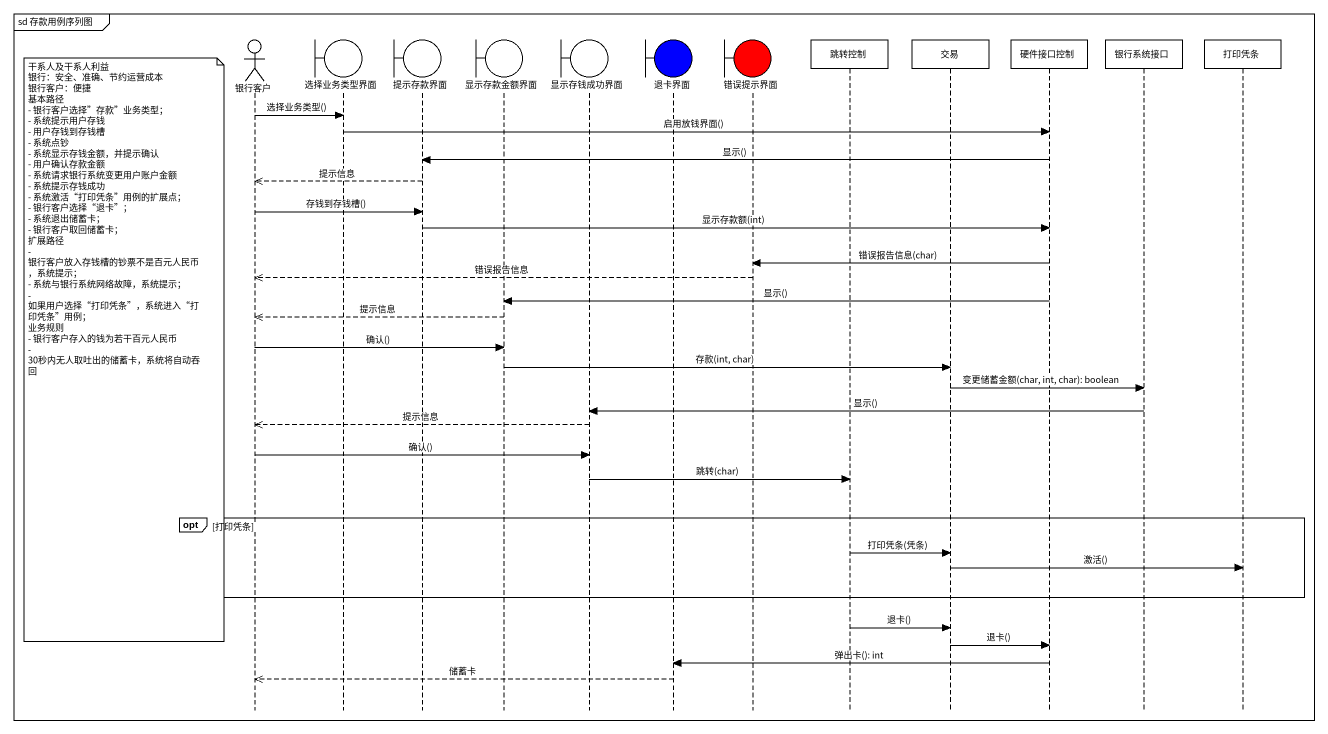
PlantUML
@startuml
mainframe sd 存款用例序列图
hide footbox
actor 银行客户
boundary 选择业务类型界面
boundary 提示存款界面
boundary 显示存款金额界面
boundary 显示存钱成功界面
boundary 退卡界面 #0000FF
boundary 错误提示界面 #FF0000
participant 跳转控制
participant 交易
participant 硬件接口控制
participant 银行系统接口
participant 打印凭条

银行客户 -> 选择业务类型界面 : 选择业务类型()
选择业务类型界面 -> 硬件接口控制 : 启用放钱界面()
硬件接口控制 -> 提示存款界面 : 显示()
提示存款界面 -->> 银行客户 : 提示信息
银行客户 -> 提示存款界面 : 存钱到存钱槽()
提示存款界面 -> 硬件接口控制 : 显示存款额(int)
硬件接口控制 -> 错误提示界面 : 错误报告信息(char)
错误提示界面 -->> 银行客户 : 错误报告信息
硬件接口控制 -> 显示存款金额界面 : 显示()
显示存款金额界面 -->> 银行客户 : 提示信息
银行客户 -> 显示存款金额界面 : 确认()
note left of 银行客户
  干系人及干系人利益
  银行：安全、准确、节约运营成本
  银行客户：便捷
  基本路径
  - 银行客户选择”存款”业务类型；
  - 系统提示用户存钱
  - 用户存钱到存钱槽
  - 系统点钞
  - 系统显示存钱金额，并提示确认
  - 用户确认存款金额
  - 系统请求银行系统变更用户账户金额
  - 系统提示存钱成功
  - 系统激活“打印凭条”用例的扩展点；
  - 银行客户选择“退卡”；
  - 系统退出储蓄卡；
  - 银行客户取回储蓄卡；
  扩展路径
  - 银行客户放入存钱槽的钞票不是百元人民币，系统提示；
  - 系统与银行系统网络故障，系统提示；
  - 如果用户选择“打印凭条”，系统进入“打印凭条”用例；
  业务规则
  - 银行客户存入的钱为若干百元人民币
  - 30秒内无人取吐出的储蓄卡，系统将自动吞回
end note
显示存款金额界面 -> 交易 : 存款(int, char)
交易 -> 银行系统接口 : 变更储蓄金额(char, int, char): boolean
银行系统接口 -> 显示存钱成功界面 : 显示()
显示存钱成功界面 -->> 银行客户 : 提示信息
银行客户 -> 显示存钱成功界面 : 确认()
显示存钱成功界面 -> 跳转控制 : 跳转(char)
opt 打印凭条
  跳转控制 -> 交易 : 打印凭条(凭条)
  交易 -> 打印凭条 : 激活()
end
跳转控制 -> 交易 : 退卡()
交易 -> 硬件接口控制 : 退卡()
硬件接口控制 -> 退卡界面 : 弹出卡(): int
退卡界面 -->> 银行客户 : 储蓄卡
@enduml
